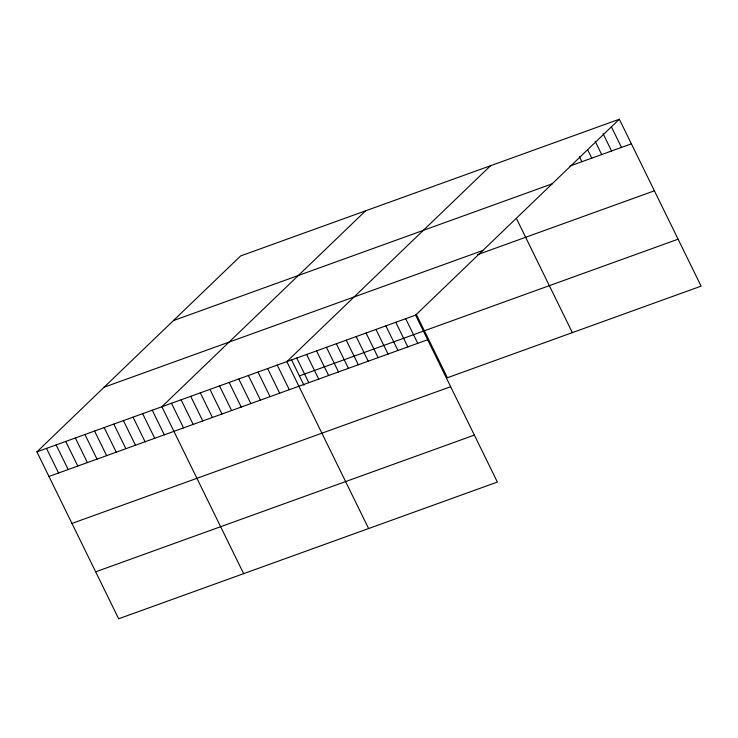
<?xml version="1.0" encoding="UTF-8"?>
<svg xmlns="http://www.w3.org/2000/svg" width="738" height="738" viewBox="0 0 738 738"><rect width="100%" height="100%" fill="white"/><g stroke="black" fill="none" stroke-linecap="round" stroke-linejoin="round"><path stroke-width="1.11" d="M619.33 119.224L415.595 315.135L497.366 482.062L118.67 618.776L36.9 451.859L240.634 255.938L619.33 119.224L701.1 286.141L447.376 377.745L416.315 314.333M365.605 210.819L161.871 406.739L243.641 573.666M490.567 165.709L286.833 361.62L368.613 528.546M569.976 166.004L631.387 143.836M173.402 320.596L552.089 183.873M104.132 387.201L482.827 250.486M477.569 254.638L654.394 190.801M36.9 451.859L415.595 315.135M299.397 375.9L678.093 239.186M48.957 476.471L427.653 339.748M71.964 523.436L450.66 386.712M95.672 571.821L474.359 435.097M611.433 126.899L621.479 147.416M603.038 133.55L611.571 150.986M595.142 141.235L601.673 154.565M587.743 149.934L591.765 158.135M579.348 156.585L581.867 161.714M516.434 218.494L572.347 332.626M405.688 318.715L417.745 343.327M395.78 322.285L407.846 346.906M385.882 325.864L397.939 350.476M375.974 329.443L388.031 354.055M366.066 333.013L378.133 357.626M356.168 336.593L368.225 361.205M346.26 340.163L358.317 364.784M336.362 343.742L348.419 368.354M326.454 347.321L338.511 371.934M316.547 350.891L328.604 375.513M306.648 354.471L318.705 379.083M296.741 358.041L308.798 382.662M291.344 359.452L304.001 385.291M277.22 365.089L289.287 389.71M267.608 368.557L279.665 393.179M257.996 372.035L270.053 396.647M248.383 375.504L260.44 400.116M238.771 378.972L250.828 403.585M229.158 382.441L241.215 407.062M219.546 385.919L231.603 410.531M209.933 389.387L221.99 414M200.321 392.856L212.378 417.468M190.708 396.324L202.766 420.946M181.096 399.793L193.153 424.415M171.484 403.271L183.541 427.883M152.259 410.208L164.316 434.82M142.646 413.677L154.703 438.298M133.034 417.145L145.091 441.767M123.412 420.623L135.478 445.235M113.8 424.092L125.866 448.704M104.187 427.56L116.253 452.173M94.575 431.029L106.641 455.65M84.962 434.507L97.019 459.119M75.35 437.975L87.407 462.588M65.737 441.444L77.794 466.056M56.125 444.913L68.182 469.534M46.512 448.381L58.57 473.003"/></g></svg>
